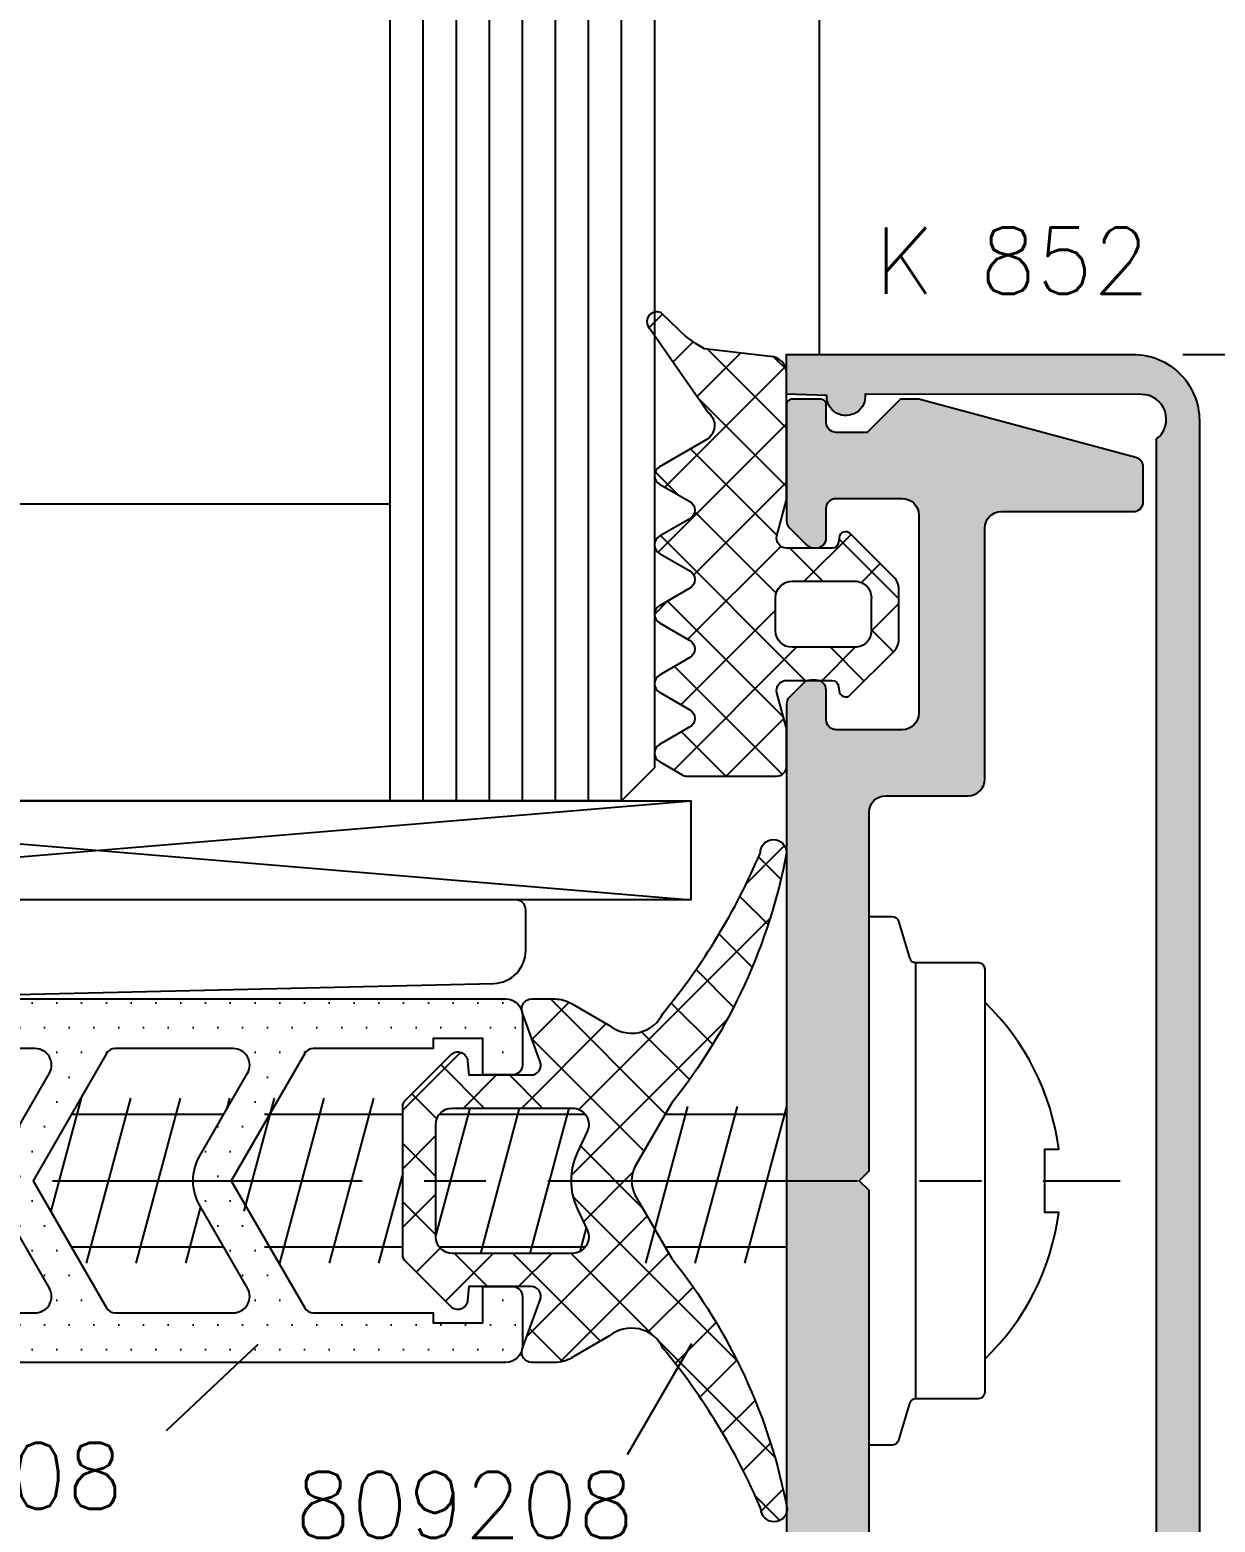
# Model space of a CAD drawing. Extents: x 0 to 4131, y -1600 to 527.
# Drawn here: x 369.47 to 405.36, y 136.53 to 181.7 of the extents above; entities that cross this region are included whole.
import ezdxf

# ---------------------------------------------------------------- set-up
doc = ezdxf.new("R2010")
doc.units = 0
doc.header["$LTSCALE"] = 7.5
doc.header["$MEASUREMENT"] = 0
doc.linetypes.add('CENTER', pattern=[2, 1.25, -0.25, 0.25, -0.25])
doc.layers.get('0').update_dxf_attribs({"linetype": 'CONTINUOUS'})
doc.layers.get('DEFPOINTS').update_dxf_attribs({"linetype": 'CONTINUOUS'})
for name, color, linetype in [('ASSI', 1, 'CENTER'), ('FILL', 8, 'CONTINUOUS'), ('FINE', 7, 'CONTINUOUS'), ('GOMMA', 3, 'CONTINUOUS'), ('GROSSA', 4, 'CONTINUOUS'), ('QUOTE', 254, 'CONTINUOUS'), ('TRATTEGGI', 140, 'CONTINUOUS'), ('VETRO', 6, 'CONTINUOUS'), ('VITERIA', 40, 'CONTINUOUS')]:
    doc.layers.add(name, color=color, linetype=linetype)
doc.styles.get("Standard").update_dxf_attribs({"font": 'romans.shx'})
doc.dimstyles.new('SCALA_1-1$0', dxfattribs={"dimtxt": 2, "dimasz": 1, "dimexe": 1.5, "dimexo": 1.5, "dimgap": 1, "dimtad": 3, "dimdsep": 46, "dimtxsty": 'Standard', "dimblk1": 'PUNTO', "dimblk2": 'PUNTO', "dimsah": 1, "dimcen": 0.09, "dimclrt": 2, "dimadec": 0, "dimazin": 0, "dimtfac": 0.7, "dimtmove": 0, "dimatfit": 3, "dimldrblk": 'PUNTO', "dimfxl": 1, "dimtolj": 2, "dimarcsym": 0})

# ---------------------------------------------------------------- blocks, each defined once
blk = doc.blocks.new('PUNTO')
blk.add_line((-1, 0), (1, 0))
at = {"const_width": 0.35}
blk.add_lwpolyline([(-0.1750000000000114, 0, 1), (0.1750000000000114, 0, 1)], format="xyb", close=True, dxfattribs=at)
blk = doc.blocks.new('*D38')
at = {"layer": 'DEFPOINTS', "color": 0, "transparency": 16777216}
for p in [(402.8771954920604, 171.8709128565852), (415.6155978758355, 171.8709128565852), (402.8786759137892, 121.8542590623085)]:
    blk.add_point(p, dxfattribs=at)
at = {"layer": 'QUOTE', "color": 0, "lineweight": -2, "transparency": 16777216}
for p, q in [((404.3771954920604, 171.8709128565852), (417.1155978758355, 171.8709128565852)), ((415.6155978758356, 122.8542590623085), (415.6155978758355, 170.8709128565852)), ((404.3786759137892, 121.8542590623085), (417.1155978758356, 121.8542590623085))]:
    blk.add_line(p, q, dxfattribs=at)
for p, rotation in [((415.6155978758355, 171.8709128565852), 90), ((415.6155978758356, 121.8542590623085), 270)]:
    blk.add_blockref('PUNTO', p, dxfattribs=dict(at, rotation=rotation))
at = {"layer": 'QUOTE', "color": 2, "transparency": 16777216, "insert": (413.6155978758355, 146.8625859594467), "char_height": 2, "attachment_point": 5, "rotation": 90}
blk.add_mtext('\\A2;50', dxfattribs=at)

msp = doc.modelspace()

# ---------------------------------------------------------------- hatches: boundary and pattern name
at = {"layer": 'FILL'}
h = msp.add_hatch(dxfattribs=at)
h.set_pattern_fill('ANSI37', color=137, scale=10, angle=90, style=0)
h.set_pattern_definition([(135, (227.9116470140562, 0), (-0.8838834764831844, -0.8838834764831843), []), (225, (227.9116470140562, 0), (0.8838834764831843, -0.8838834764831844), [])])
h.paths.add_polyline_path([(392.3703279485005, 160.5854422979872, -0.03997750734531213), (392.3805502006138, 160.4581405661653), (392.3805502006138, 159.40640332528, -0.4142135623731506), (392.0805502006138, 159.1064033252801), (389.3717736721642, 159.1064033252798, -0.1316524980088336), (389.2217736717337, 159.1465957043931), (388.5305501976391, 159.5456737619272, -0.5773502699886991), (388.5305501991229, 160.0652890045573), (389.4496027594969, 160.5959042455525, 0.5773502691896143), (389.4496027594969, 161.1155194878232), (388.5305501976391, 161.646134735555, -0.5773502699886969), (388.530550199123, 162.1657499781853), (389.4496027594969, 162.6963652146353, 0.5773502691896142), (389.4496027594969, 163.2159804569058), (388.5305501976392, 163.7465957046377, -0.5773502699886969), (388.530550199123, 164.2662109472679), (389.449602759497, 164.7968261837179, 0.5773502691896143), (389.449602759497, 165.3164414259886), (388.5305501976393, 165.8470566741719, -0.5773502704903818), (388.5305501995141, 166.3666719170279), (389.4496027585125, 166.8972871503879, 0.5773502700173057), (389.4496027600186, 167.416902393031), (388.5305501965981, 167.9475176361788, -0.5773502698239584), (388.5305501982549, 168.4671328787349), (389.9499360982402, 169.2866157061559, 0.5220051325606436), (390.0195941377081, 170.1041004340784), (388.2600904766086, 172.6301426902071, -0.8769764629927508), (388.5797122380367, 173.1318483592538), (389.1374663963392, 172.5963537354562, 0.07546705698885332), (389.8999536397412, 172.0427051266621), (391.8805502006136, 171.80640332528, -0.4142135623730951), (392.3805502006136, 171.30640332528), (392.3805502006137, 167.4655143168267), (392.090772452727, 166.3840490388108, 0.4931454260312984), (392.3805502006137, 166.0064033252799), (393.1442230573979, 166.0064033252803, 0.05088627350142879), (393.2048142693253, 166.0002207941911), (393.2805502006134, 166.0002207941911, 0.05088627350199604), (393.3411414125416, 166.0064033252804), (393.7581380469077, 166.0064033252806, 0.3888787318528493), (393.9573769865261, 166.1889721767311), (393.9691759086593, 166.3238344738301, -0.637070260807382), (394.309836204515, 166.4478246815179), (395.6341035912069, 165.123557294826, -0.1989123673796531), (395.7805502006136, 164.7700039042327), (395.7805502006137, 163.2428027463272, -0.1989123673796624), (395.634103591207, 162.889249355734), (394.309836204515, 161.564981969042, -0.6370702608073785), (393.9691759086593, 161.6889721767297), (393.9573769865261, 161.8238344738288, 0.3888787318528493), (393.7581380469077, 162.0064033252793), (393.3411414125406, 162.0064033252795, 0.0508862735010898), (393.2805502006136, 162.0125858563685), (393.1048142693256, 162.0125858563685, 0.05088627350053079), (393.0442230573992, 162.0064033252796), (392.3805502006136, 162.0064033252799, 0.4931454260312355), (392.0907724527269, 161.6287576117493)])
h.paths.add_polyline_path([(392.5474698221016, 163.0064033252804), (394.4490735339381, 163.0064033252799, 0.4410091218321642), (394.9470223184338, 163.5516471980083), (394.9470223184336, 164.4611594525515, 0.4410091218320471), (394.4490735339382, 165.0064033252799), (392.5474698221016, 165.0064033252799, 0.4142135623730951), (392.0474698221016, 164.5064033252799), (392.0474698221017, 163.5064033252804, 0.4142135623730284)], flags=16)
h = msp.add_hatch(color=253, dxfattribs=at)
edge = h.paths.add_edge_path()
edge.add_line((394.7589753767376, 123.0509904775938), (403.1276571970586, 123.0626783418301))
edge.add_arc((403.1276571970558, 123.8126783418284), 0.74999999999838, 270.0000000002171, 413.1301023539071)
edge.add_line((403.5776571970574, 124.4126783418252), (403.5776571970626, 169.3126783418309))
edge.add_arc((403.1276571970586, 169.9126783418275), 0.7499999999997272, 306.8698976462439, 450)
edge.add_line((403.1276571970586, 170.6626783418272), (394.758969157627, 170.6677941139856))
edge.add_arc((394.1793763492948, 170.6041684724009), 0.583074648512034, -182.06933845399635, 6.2646429030019135, ccw=False)
edge.add_line((393.5966819468632, 170.6252226670487), (392.3805502006128, 170.6691645247294))
edge.add_line((392.3805502006128, 170.6691645247294), (392.3805502006128, 171.8683719542195))
edge.add_line((392.3805502006128, 171.8683719542195), (402.8771954937457, 171.8709128565855))
edge.add_arc((402.8776571970587, 169.8709129098781), 1.999999999999935, -7.958078640513122e-13, 90.01322682572749, ccw=False)
edge.add_line((404.8776571970586, 169.870912909878), (404.8776571970586, 123.8542588028625))
edge.add_arc((402.8776571970586, 123.8542588028625), 2.000000000000057, -89.9708159141536, 1.1937117960769683e-12, ccw=False)
edge.add_line((402.8786759137889, 121.8542590623084), (392.3805580856958, 121.8486519846807))
edge.add_line((392.3805580856958, 121.8486519846807), (392.3805580856958, 123.0478595377812))
edge.add_line((392.3805580856958, 123.0478595377812), (393.5966569725789, 123.0927015762771))
edge.add_arc((394.1793356308532, 123.1141870813679), 0.583074648512006, -6.222231991426725, 182.1117493655718, ccw=False)
h = msp.add_hatch(color=253, dxfattribs=at)
edge = h.paths.add_edge_path()
edge.add_arc((395.380550200613, 135.7125858563704), 0.5000000000000284, 180.0000000000032, 270, ccw=False)
edge.add_line((394.880550200613, 135.7125858563704), (394.8805502006127, 146.5625858563705))
edge.add_line((394.8805502006127, 146.5625858563705), (394.5805502006126, 146.8625858563703))
edge.add_line((394.5805502006126, 146.8625858563703), (394.8805502006127, 147.1625858563704))
edge.add_line((394.8805502006127, 147.1625858563704), (394.8805502006123, 158.0125858563704))
edge.add_arc((395.3805502006123, 158.0125858563704), 0.5, 90, 180.0000000000032, ccw=False)
edge.add_line((395.3805502006123, 158.5125858563704), (397.8805502006132, 158.5125858563704))
edge.add_arc((397.8805502006132, 159.0125858563704), 0.5, 270, 360)
edge.add_line((398.3805502006132, 159.0125858563704), (398.3805502006131, 166.6125858563703))
edge.add_arc((398.8805502006131, 166.6125858563703), 0.5, 90, 180, ccw=False)
edge.add_line((398.8805502006131, 167.1125858563703), (402.8805502006131, 167.1125858563703))
edge.add_arc((402.880550200613, 167.4125858563704), 0.3000000000000966, 270.0000000000217, 360.0000000000163)
edge.add_line((403.1805502006131, 167.4125858563704), (403.1805502006131, 168.460333251445))
edge.add_arc((402.8805502006131, 168.460333251445), 0.3000000000000114, 359.9999999999946, 434.9999999999959)
edge.add_line((402.9581959141439, 168.7501109993318), (396.3805502006131, 170.5125858563704))
edge.add_line((396.3805502006131, 170.5125858563704), (395.8254229345446, 170.5125858563704))
edge.add_line((395.8254229345446, 170.5125858563704), (394.8254229345446, 169.5125858563704))
edge.add_line((394.8254229345446, 169.5125858563704), (393.880550200613, 169.5125858563704))
edge.add_arc((393.8805502006131, 169.8125858563704), 0.3000000000000398, 179.9999999999729, 269.9999999999783, ccw=False)
edge.add_line((393.5805502006131, 169.8125858563705), (393.5805502006131, 170.3625858563703))
edge.add_arc((393.430550200613, 170.3625858563703), 0.1500000000000341, 359.9999999999783, 449.9999999999783)
edge.add_line((393.4305502006131, 170.5125858563704), (392.5305502006133, 170.5125858563704))
edge.add_arc((392.5305502006134, 170.3625858563703), 0.1500000000000625, 90.0000000000217, 180.0000000000109)
edge.add_line((392.3805502006134, 170.3625858563703), (392.3805502006132, 166.8368499250821))
edge.add_arc((392.6805502006133, 166.836849925082), 0.3000000000000682, 179.9999999999837, 224.9999999999885)
edge.add_line((392.4684181662573, 166.624717890726), (392.9926822349689, 166.1004538220143))
edge.add_arc((393.2048142693247, 166.3125858563703), 0.2999999999999341, 225.0000000000269, 270.0000000000217)
edge.add_line((393.2048142693249, 166.0125858563704), (393.280550200613, 166.0125858563704))
edge.add_arc((393.280550200613, 166.3125858563704), 0.3000000000000966, 270.0000000000054, 360.0000000000163)
edge.add_line((393.5805502006131, 166.3125858563705), (393.5805502006131, 167.2125858563704))
edge.add_arc((393.8805502006131, 167.2125858563703), 0.3000000000000114, 89.99999999998909, 179.9999999999891, ccw=False)
edge.add_line((393.8805502006131, 167.5125858563704), (395.8805502006132, 167.5125858563704))
edge.add_arc((395.8805502006132, 167.0125858563704), 0.5, 0, 90, ccw=False)
edge.add_line((396.3805502006132, 167.0125858563704), (396.3805502006132, 161.0125858563704))
edge.add_arc((395.8805502006132, 161.0125858563704), 0.5, -90, 0, ccw=False)
edge.add_line((395.8805502006132, 160.5125858563704), (393.8805502006131, 160.5125858563704))
edge.add_arc((393.8805502006131, 160.8125858563704), 0.3000000000000114, 180.0000000000109, 270.00000000001086, ccw=False)
edge.add_line((393.5805502006131, 160.8125858563703), (393.5805502006131, 161.7125858563704))
edge.add_arc((393.2805502006131, 161.7125858563704), 0.2999999999999545, 0, 90)
edge.add_line((393.2805502006131, 162.0125858563704), (393.1048142693252, 162.0125858563704))
edge.add_arc((393.1048142693249, 161.7125858563703), 0.3000000000000114, 89.999999999962, 134.9999999999654)
edge.add_line((392.8926822349691, 161.9247178907264), (392.4684181662561, 161.5004538220134))
edge.add_arc((392.6805502006125, 161.2883217876575), 0.300000000000316, 135.0000000000614, 180.0000000000597)
edge.add_line((392.3805502006122, 161.2883217876572), (392.3805502006132, 132.4368499250824))
edge.add_arc((392.6805502006134, 132.4368499250824), 0.3000000000001251, 179.9999999999946, 224.9999999999885)
edge.add_line((392.4684181662573, 132.2247178907264), (392.8926822349691, 131.8004538220145))
edge.add_arc((393.1048142693249, 132.0125858563707), 0.3000000000000346, 225.0000000000384, 270.000000000038)
edge.add_line((393.1048142693252, 131.7125858563706), (393.2805502006131, 131.7125858563706))
edge.add_arc((393.2805502006132, 132.0125858563705), 0.2999999999998408, 269.9999999999783, 359.9999999999783)
edge.add_line((393.5805502006131, 132.0125858563704), (393.5805502006131, 132.9125858563704))
edge.add_arc((393.8805502006131, 132.9125858563704), 0.3000000000000114, 89.99999999998909, 179.9999999999891, ccw=False)
edge.add_line((393.8805502006131, 133.2125858563704), (395.8805502006132, 133.2125858563704))
edge.add_arc((395.8805502006132, 132.7125858563704), 0.5, 0, 90, ccw=False)
edge.add_line((396.3805502006132, 132.7125858563704), (396.3805502006132, 126.724950918548))
edge.add_arc((395.8805502006132, 126.724950918548), 0.5, -90, 0, ccw=False)
edge.add_line((395.8805502006132, 126.224950918548), (393.8805502006131, 126.224950918548))
edge.add_arc((393.8805502006131, 126.5249509185481), 0.3000000000000114, 180.0000000000109, 270.00000000001086, ccw=False)
edge.add_line((393.5805502006131, 126.524950918548), (393.5805502006131, 127.4249509185481))
edge.add_arc((393.2805502006131, 127.424950918548), 0.2999999999999829, 8.142219984547067e-12, 90.00000000001629)
edge.add_line((393.280550200613, 127.724950918548), (393.2048142693249, 127.724950918548))
edge.add_arc((393.204814269325, 127.424950918548), 0.3000000000000682, 90.00000000003257, 135.000000000023)
edge.add_line((392.9926822349689, 127.6370829529039), (392.4684181662573, 127.1128188841924))
edge.add_arc((392.6805502006133, 126.9006868498364), 0.3000000000000647, 135.0000000000096, 180.0000000000136)
edge.add_line((392.3805502006132, 126.9006868498363), (392.3805502006134, 123.3749509185481))
edge.add_arc((392.5305502006134, 123.3749509185481), 0.1500000000000341, 179.9999999999783, 269.9999999999783)
edge.add_line((392.5305502006133, 123.224950918548), (393.4305502006131, 123.224950918548))
edge.add_arc((393.4305502006132, 123.374950918548), 0.1499999999999062, 269.9999999999674, 359.9999999999837)
edge.add_line((393.5805502006131, 123.3749509185479), (393.5805502006131, 123.9249509185481))
edge.add_arc((393.880550200613, 123.9249509185481), 0.2999999999999545, 90, 180, ccw=False)
edge.add_line((393.880550200613, 124.224950918548), (394.8254229345446, 124.224950918548))
edge.add_line((394.8254229345446, 124.224950918548), (395.8254229345446, 123.224950918548))
edge.add_line((395.8254229345446, 123.224950918548), (396.3805502006131, 123.224950918548))
edge.add_line((396.3805502006131, 123.224950918548), (402.8099597231644, 124.9477060079246))
edge.add_arc((402.6805502006131, 125.430668921069), 0.4999999999999677, 285.0000000000056, 360.0000000000065)
edge.add_line((403.1805502006131, 125.4306689210691), (403.1805502006131, 126.3249509185482))
edge.add_arc((402.8805502006132, 126.3249509185481), 0.2999999999998408, 2.171258662546913e-11, 90.0000000000217)
edge.add_line((402.8805502006131, 126.6249509185479), (398.8805502006131, 126.6249509185481))
edge.add_arc((398.8805502006131, 127.1249509185481), 0.5, 180, 270, ccw=False)
edge.add_line((398.3805502006131, 127.1249509185481), (398.3805502006132, 134.7125858563704))
edge.add_arc((397.8805502006132, 134.7125858563704), 0.5, 0, 90)
edge.add_line((397.8805502006132, 135.2125858563704), (395.380550200613, 135.2125858563704))
h = msp.add_hatch(dxfattribs=at)
h.set_pattern_fill('ANSI37', color=137, scale=10, angle=90, style=0)
h.set_pattern_definition([(135, (230, 0), (-0.8838834764831844, -0.8838834764831843), []), (225, (230, 0), (0.8838834764831843, -0.8838834764831844), [])])
edge = h.paths.add_edge_path(flags=16)
edge.add_arc((382.2618890697291, 148.5625858563699), 0.5, 90, 180, ccw=False)
edge.add_line((382.2618890697291, 149.0625858563699), (385.891933933102, 149.06258585637))
edge.add_arc((385.8919339331021, 148.56258585637), 0.4999999999999716, -25.000000006953826, 90.00000000000978, ccw=False)
edge.add_line((386.3450878265947, 148.3512767254446), (386.0450401388882, 147.7078223832058))
edge.add_arc((387.857655712842, 146.862585859468), 1.99999999999999, 154.9999999918957, 204.999999992891)
edge.add_line((386.0450401386638, 146.0173493362115), (386.3450878290547, 145.373894987184))
edge.add_arc((385.8919339355101, 145.1625858563699), 0.500000000000037, -90, 24.99999999288599, ccw=False)
edge.add_line((385.8919339355101, 144.6625858563699), (382.2618890697291, 144.6625858563699))
edge.add_arc((382.2618890697291, 145.1625858563699), 0.5, 180, 270, ccw=False)
edge.add_line((381.7618890697291, 145.1625858563699), (381.7618890697291, 148.5625858563699))
edge = h.paths.add_edge_path()
edge.add_line((387.7823613015387, 146.4399675916685), (388.9088651535238, 144.5074343902675))
edge.add_arc((375.3196302469707, 133.652783376774), 17.39226132422739, 10.8775482853124, 38.61675360804452, ccw=False)
edge.add_arc((392.0026605669366, 136.9348881724165), 0.3967396457168206, -180, 0, ccw=False)
edge.add_arc((373.3319453442169, 129.1190068530069), 19.87526563817426, 23.15666592039185, 39.59886737062622)
edge.add_arc((387.6838813271296, 141.3371800507468), 1.062682499756135, 25.08249011397903, 129.7977261972056)
edge.add_line((387.0036803528595, 142.1536485007741), (385.8655704683508, 141.4965604525855))
edge.add_arc((385.3655704683508, 142.3625858563698), 0.9999999999998851, 270.0000000000065, 300.0000000000038, ccw=False)
edge.add_line((385.3655704683509, 141.3625858563699), (384.6618890697295, 141.3625858563699))
edge.add_arc((384.6618890697296, 141.6625858563704), 0.300000000000523, 159.999999999977, 269.9999999999783, ccw=False)
edge.add_line((384.3799812834933, 141.7651918993684), (384.9240395907319, 143.2599798133728))
edge.add_arc((384.6421318044963, 143.3625858563701), 0.2999999999996434, 340.0000000000549, 450.0000000000543)
edge.add_line((384.6421318044961, 143.6625858563698), (382.7618890697289, 143.6625858563698))
edge.add_line((382.7618890697289, 143.6625858563698), (382.7246060624833, 143.2364391335473))
edge.add_arc((382.4257476530557, 143.2625858563716), 0.2999999999999821, 224.9999999999923, 355.0000000000086, ccw=False)
edge.add_line((382.2136156186998, 143.0504538220157), (380.8497570353732, 144.4143124053424))
edge.add_arc((381.0618890697291, 144.6264444396983), 0.3000000000000145, 179.9999999999946, 224.9999999999962, ccw=False)
edge.add_line((380.7618890697291, 144.6264444396984), (380.7618890697291, 149.0987272730433))
edge.add_arc((381.0618890697292, 149.0987272730432), 0.3000000000000682, 134.999999999977, 179.9999999999783, ccw=False)
edge.add_line((380.8497570353733, 149.3108593073993), (382.2136156186998, 150.6747178907259))
edge.add_arc((382.4257476530557, 150.4625858563699), 0.2999999999999944, 4.999999999991417, 135.0000000000077, ccw=False)
edge.add_line((382.7246060624833, 150.4887325791942), (382.7618890697291, 150.0625858563699))
edge.add_line((382.7618890697291, 150.0625858563699), (384.6421318044961, 150.06258585637))
edge.add_arc((384.642131804496, 150.36258585637), 0.3000000000000682, 270.0000000000109, 379.999999999984)
edge.add_line((384.9240395907319, 150.4651918993677), (384.3799812834934, 151.959979813372))
edge.add_arc((384.6618890697292, 152.0625858563697), 0.3000000000000465, 90, 199.999999999998, ccw=False)
edge.add_line((384.6618890697292, 152.3625858563698), (385.3655704683509, 152.3625858563698))
edge.add_arc((385.3655704683508, 151.3625858563699), 0.9999999999998863, 59.99999999999619, 89.99999999999352, ccw=False)
edge.add_line((385.8655704683508, 152.2286112601542), (387.0036803528595, 151.5715232119657))
edge.add_arc((387.6838813271296, 152.3879916619931), 1.062682499756173, 230.2022738027942, 334.9175098860202)
edge.add_arc((373.3517524445401, 164.5232157989678), 19.80719770244076, 320.5494956959222, 337.0199735909743)
edge.add_arc((391.9838105548956, 156.7902835403234), 0.3967396457168206, 0, 180, ccw=False)
edge.add_arc((375.3251196302697, 160.0273792190658), 17.3599107248025, 321.4880077192339, 349.2531744163507, ccw=False)
edge.add_line((388.9088651535237, 149.2177373224723), (387.7823613015386, 147.2852041210714))
edge.add_arc((388.6886690885241, 146.8625858592207), 1.000000000000017, 154.999999993049, 204.9999999930477)
h = msp.add_hatch(dxfattribs=at)
h.set_pattern_fill('DOTS', color=2, scale=12, style=0)
h.set_pattern_definition([(0, (219.9116470140562, 0), (0.375, 0.75), [0, -0.75])])
edge = h.paths.add_edge_path(flags=16)
edge.add_arc((375.627515269638, 143.3625858563662), 0.4999999999999716, 270.0000000000032, 390.0000000000049)
edge.add_line((376.0605279715302, 143.6125858563663), (374.6171522985561, 146.1125858563663))
edge.add_arc((375.9161904042327, 146.8625858563662), 1.499999999999923, 150.0000000000008, 209.9999999999992, ccw=False)
edge.add_line((374.6171522985561, 147.6125858563661), (376.0605279715302, 150.1125858563661))
edge.add_arc((375.627515269638, 150.3625858563661), 0.5000000000000022, 330.0000000000039, 450.0000000000032)
edge.add_line((375.6275152696379, 150.8625858563661), (372.0523864002345, 150.8625858563661))
edge.add_arc((372.0523864002344, 150.5625858563661), 0.3000000000000398, 89.99999999996743, 149.999999999966)
edge.add_line((371.792578779099, 150.7125858563663), (369.569780242719, 146.8625858563664))
edge.add_line((369.569780242719, 146.8625858563664), (371.7925787790991, 143.0125858563663))
edge.add_arc((372.0523864002345, 143.1625858563663), 0.2999999999999832, 210.0000000000031, 270.0000000000054)
edge.add_line((372.0523864002345, 142.8625858563664), (375.627515269638, 142.8625858563663))
edge = h.paths.add_edge_path()
edge.add_arc((378.0523864002342, 150.5625858563662), 0.2999999999999261, 89.99999999997829, 149.9999999999794)
edge.add_line((377.792578779099, 150.7125858563663), (375.569780242719, 146.8625858563661))
edge.add_line((375.569780242719, 146.8625858563661), (377.7925787790991, 143.0125858563662))
edge.add_arc((378.0523864002345, 143.1625858563662), 0.2999999999999832, 210.0000000000031, 270.0000000000054)
edge.add_line((378.0523864002345, 142.8625858563663), (381.6827711579638, 142.8625858563664))
edge.add_line((381.6827711579638, 142.8625858563664), (381.6827711579638, 142.5625858563662))
edge.add_line((381.6827711579638, 142.5625858563662), (383.1827711579638, 142.5625858563662))
edge.add_line((383.1827711579638, 142.5625858563662), (383.1827711579638, 143.6625858563662))
edge.add_line((383.1827711579638, 143.6625858563662), (384.0827711579637, 143.6625858563662))
edge.add_arc((384.0827711579638, 143.3625858563663), 0.2999999999999261, -5.5138116294983774e-12, 90.0000000000054, ccw=False)
edge.add_line((384.3827711579637, 143.3625858563663), (384.3827711579637, 141.8625858563663))
edge.add_arc((383.8827711579638, 141.8625858563662), 0.4999999999999432, -89.99999999999352, 6.480149750132114e-12, ccw=False)
edge.add_line((383.8827711579638, 141.3625858563663), (363.6827711579639, 141.3625858563664))
edge.add_arc((363.6827711579639, 141.6625858563663), 0.2999999999999545, 180, 270, ccw=False)
edge.add_line((363.3827711579639, 141.6625858563663), (363.3827711579638, 143.3625858563664))
edge.add_arc((363.082771157964, 143.3625858563663), 0.2999999999998977, 1.085629331273251e-11, 90.00000000001086)
edge.add_line((363.0827711579639, 143.6625858563662), (362.1827711579639, 143.6625858563662))
edge.add_line((362.1827711579639, 143.6625858563662), (362.0279914555121, 143.0849401428354))
edge.add_arc((361.7382137076254, 143.1625858563661), 0.2999999999999692, 219.9999999999969, 344.99999999999835, ccw=False)
edge.add_line((361.5084003746897, 142.9697495734602), (359.9201221478243, 144.8625858563661))
edge.add_line((359.9201221478243, 144.8625858563661), (355.9526896817964, 144.8625858563663))
edge.add_line((355.9526896817964, 144.8625858563663), (354.5956388742275, 145.6460795054202))
edge.add_arc((354.7206388742275, 145.8625858563663), 0.2499999999999713, 59.99999999999619, 239.9999999999962, ccw=False)
edge.add_line((354.8456388742275, 146.0790922073124), (356.0866642780121, 145.3625858563663))
edge.add_line((356.0866642780121, 145.3625858563663), (360.9201221478243, 145.3625858563663))
edge.add_line((360.9201221478243, 145.3625858563663), (361.4201221478243, 144.8625858563661))
edge.add_line((361.4201221478243, 144.8625858563661), (363.8827711579639, 144.8625858563664))
edge.add_arc((363.8827711579639, 143.8625858563664), 1, 0, 90, ccw=False)
edge.add_line((364.8827711579639, 143.8625858563664), (364.8827711579639, 143.1625858563663))
edge.add_arc((365.182771157964, 143.1625858563664), 0.3000000000000114, 180.0000000000109, 270.0000000000109)
edge.add_line((365.182771157964, 142.8625858563664), (369.627515269638, 142.8625858563664))
edge.add_arc((369.627515269638, 143.3625858563663), 0.4999999999999716, 270.0000000000032, 390.0000000000049)
edge.add_line((370.0605279715302, 143.6125858563664), (368.6171522985562, 146.1125858563664))
edge.add_arc((369.916190404233, 146.8625858563664), 1.500000000000049, 150.0000000000011, 209.9999999999989, ccw=False)
edge.add_line((368.6171522985562, 147.6125858563664), (370.0605279715302, 150.1125858563664))
edge.add_arc((369.627515269638, 150.3625858563664), 0.4999999999999814, 329.999999999995, 449.9999999999968)
edge.add_line((369.627515269638, 150.8625858563664), (365.182771157964, 150.8625858563664))
edge.add_arc((365.182771157964, 150.5625858563664), 0.3000000000000114, 89.99999999998914, 179.9999999999891)
edge.add_line((364.8827711579639, 150.5625858563664), (364.8827711579639, 149.8625858563664))
edge.add_arc((363.8827711579639, 149.8625858563664), 1.000000000000028, 270.0000000000016, 359.99999999999835, ccw=False)
edge.add_line((363.8827711579639, 148.8625858563664), (361.4201221478243, 148.8625858563664))
edge.add_line((361.4201221478243, 148.8625858563664), (360.9201221478243, 148.3625858563664))
edge.add_line((360.9201221478243, 148.3625858563664), (356.0866642780121, 148.3625858563664))
edge.add_line((356.0866642780121, 148.3625858563664), (354.8456388742275, 147.6460795054201))
edge.add_arc((354.7206388742275, 147.8625858563663), 0.2500000000000205, 119.9999999999973, 299.99999999999727, ccw=False)
edge.add_line((354.5956388742275, 148.0790922073124), (355.9526896817964, 148.8625858563664))
edge.add_line((355.9526896817964, 148.8625858563664), (359.9201221478243, 148.8625858563664))
edge.add_line((359.9201221478243, 148.8625858563664), (361.5084003746897, 150.7554221392722))
edge.add_arc((361.7382137076254, 150.5625858563663), 0.2999999999999322, 15.000000000013586, 140.0000000000149, ccw=False)
edge.add_line((362.0279914555121, 150.6402315698971), (362.1827711579639, 150.0625858563664))
edge.add_line((362.1827711579639, 150.0625858563664), (363.0827711579639, 150.0625858563664))
edge.add_arc((363.0827711579639, 150.3625858563664), 0.2999999999999545, 270, 360)
edge.add_line((363.3827711579638, 150.3625858563664), (363.3827711579639, 152.0625858563664))
edge.add_arc((363.6827711579639, 152.0625858563664), 0.2999999999999545, 90, 180, ccw=False)
edge.add_line((363.6827711579639, 152.3625858563664), (383.8827711579638, 152.3625858563661))
edge.add_arc((383.8827711579638, 151.8625858563662), 0.4999999999999432, -6.480149750132114e-12, 89.99999999999352, ccw=False)
edge.add_line((384.3827711579637, 151.8625858563661), (384.3827711579637, 150.3625858563664))
edge.add_arc((384.0827711579638, 150.3625858563663), 0.2999999999999261, -90.0000000000054, 5.4001247917767614e-12, ccw=False)
edge.add_line((384.0827711579637, 150.0625858563664), (383.1827711579638, 150.0625858563664))
edge.add_line((383.1827711579638, 150.0625858563664), (383.1827711579638, 151.1625858563663))
edge.add_line((383.1827711579638, 151.1625858563663), (381.6827711579638, 151.1625858563663))
edge.add_line((381.6827711579638, 151.1625858563663), (381.6827711579638, 150.8625858563661))
edge.add_line((381.6827711579638, 150.8625858563661), (378.0523864002344, 150.8625858563661))

# ---------------------------------------------------------------- linework, layer by layer
at = {"layer": 'ASSI'}
msp.add_line((235.1541341295788, 146.8625858563698), (402.4758087198757, 146.8625858563698), dxfattribs=at)
at = {"layer": 'FINE'}
for p, q in [((393.3805502006128, 171.8683719542195), (393.3805502006128, 226.8620613006726)), ((353.4832526970076, 155.3597506993854), (389.4832526970076, 158.3625858563695)), ((353.4832526970076, 158.3625858563693), (389.4832526970076, 155.3597506993854))]:
    msp.add_line(p, q, dxfattribs=at)
msp.add_lwpolyline([(351.536464185578, 155.3616595595614), (349.7231134367036, 155.3616595595614, -0.3394542588633759), (349.4333356888168, 155.5840138460306), (348.8424501171696, 157.7892288208773, 0.3394676889014783), (348.5526579184598, 158.0115831069987), (347.8828674955092, 158.0115508435889, -0.414213562373109), (347.5828530450341, 158.3115363924174), (347.582785607859, 159.7115363907934, 0.4142135623731228), (347.2827711573839, 160.0115219396217), (346.2827711585441, 160.0114737702111, 0.4142135623730951), (345.7827952438296, 159.5114496860859), (345.7829534576034, 156.0797736342359, 0.1095183342453251), (345.8110672286708, 155.952988890148), (346.9474711551032, 153.5162692575755, 0.2914734195860883), (348.7601423513499, 152.3615930950205), (363.7829534576034, 152.3723107859983), (383.5166749881524, 152.8307554297485, 0.4044874037899032), (384.483312014126, 153.8302469002234), (384.4832526970076, 155.0616740103847, 0.4141994539497039), (384.1832526973557, 155.3616595595614), (352.6290781303496, 155.3616595595614)], format="xyb", dxfattribs=at)
msp.add_lwpolyline([(353.4832526970076, 158.3625858563693), (389.4832526970076, 158.3625858563695), (389.4832526970076, 155.3597506993854), (353.4832526970076, 155.3597506993854)], close=True, dxfattribs=at)
at = {"layer": 'GOMMA'}
for points in [[(392.3805502006138, 159.40640332528), (392.3805502006138, 160.4577965844566, 0.04008518434644911), (392.3703279485005, 160.5854422979872), (392.0907724527269, 161.6287576117493, -0.4931454260312356), (392.3805502006136, 162.0064033252799), (393.7581380469077, 162.0064033252793, -0.3888787318528493), (393.9573769865261, 161.8238344738288), (393.9691759086593, 161.6889721767297, 0.6370702608073786), (394.309836204515, 161.564981969042), (395.634103591207, 162.889249355734, 0.1989123673796624), (395.7805502006137, 163.2428027463272), (395.7805502006136, 164.7700039042327, 0.1989123673796531), (395.6341035912069, 165.123557294826), (394.309836204515, 166.4478246815179, 0.637070260807382), (393.9691759086593, 166.3238344738301), (393.9573769865261, 166.1889721767311, -0.3888787318528493), (393.7581380469077, 166.0064033252806), (392.3805502006137, 166.0064033252799, -0.4931454260312984), (392.090772452727, 166.3840490388108), (392.3805502006137, 167.4655143168268), (392.3805502006136, 171.30640332528, 0.414213562373095), (391.8805502006136, 171.80640332528), (389.8999536397412, 172.0427051266621, -0.07546705698885331), (389.1374663963392, 172.5963537354562), (388.5797122380367, 173.1318483592538, 0.8769764629927514), (388.2600904766086, 172.6301426902071), (390.0195941377081, 170.1041004340784, -0.5220051325606435), (389.9499360982402, 169.2866157061559), (388.5305501982549, 168.4671328787349, 0.5773502698239583), (388.5305501965981, 167.9475176361788), (389.4496027600186, 167.416902393031, -0.5773502700173055), (389.4496027585125, 166.8972871503879), (388.5305501995141, 166.3666719170279, 0.5773502704903818), (388.5305501976393, 165.8470566741719), (389.449602759497, 165.3164414259886, -0.5773502691896144), (389.449602759497, 164.7968261837179), (388.530550199123, 164.2662109472679, 0.5773502699886969), (388.5305501976392, 163.7465957046377), (389.4496027594969, 163.2159804569058, -0.5773502691896144), (389.4496027594969, 162.6963652146353), (388.530550199123, 162.1657499781853, 0.5773502699886969), (388.5305501976391, 161.646134735555), (389.4496027594969, 161.1155194878232, -0.5773502691896142), (389.4496027594969, 160.5959042455525), (388.5305501991229, 160.0652890045573, 0.5773502699886992), (388.5305501976391, 159.5456737619272), (389.2217736717337, 159.1465957043931, 0.1316524980088336), (389.3717736721642, 159.1064033252798), (392.0805502006138, 159.1064033252801, 0.4142135623731505)], [(394.4490735339381, 163.0064033252799), (392.5474698221016, 163.0064033252804, -0.4142135623730284), (392.0474698221017, 163.5064033252804), (392.0474698221016, 164.5064033252799, -0.414213562373095), (392.5474698221016, 165.0064033252799), (394.4490735339382, 165.0064033252799, -0.4410091218320472), (394.9470223184336, 164.4611594525515), (394.9470223184338, 163.5516471980083, -0.4410091218321642)], [(375.627515269638, 142.8625858563663, 0.5773502691896318), (376.0605279715302, 143.6125858563663), (374.6171522985561, 146.1125858563663, -0.2679491924311176), (374.6171522985561, 147.6125858563661), (376.0605279715302, 150.1125858563661, 0.5773502691896212), (375.6275152696379, 150.8625858563661), (372.0523864002345, 150.8625858563661, 0.2679491924311301), (371.792578779099, 150.7125858563663), (369.569780242719, 146.8625858563664), (371.7925787790991, 143.0125858563663, 0.2679491924311301), (372.0523864002345, 142.8625858563664)], [(381.7618890697291, 148.5625858563699, -0.414213562373095), (382.2618890697291, 149.0625858563699), (385.891933933102, 149.06258585637, -0.5486187866661868), (386.3450878265947, 148.3512767254446), (386.0450401388882, 147.7078223832058, 0.2216946626474959), (386.0450401386638, 146.0173493362115), (386.3450878290547, 145.373894987184, -0.5486187865862643), (385.8919339355101, 144.6625858563699), (382.2618890697291, 144.6625858563699, -0.414213562373095), (381.7618890697291, 145.1625858563699)]]:
    msp.add_lwpolyline(points, format="xyb", close=True, dxfattribs=at)
for points in [[(387.7823613015387, 146.4399675916685), (388.9088651535237, 144.5074343902675, -0.1216296348140804), (392.3994002126534, 136.9348881724165, -0.9999999999999999), (391.6059209212198, 136.9348881724165, 0.07186597843382712), (388.6463511607618, 141.7876752389963, 0.4916016834659971), (387.0036803528595, 142.1536485007741), (385.8655704683508, 141.4965604525855, -0.1316524975873837), (385.3655704683509, 141.3625858563699), (384.6618890697295, 141.3625858563699, -0.5205670505517329), (384.3799812834933, 141.7651918993684), (384.9240395907319, 143.2599798133728, 0.5205670505517428), (384.6421318044961, 143.6625858563698), (382.7618890697289, 143.6625858563698), (382.7246060624833, 143.2364391335473, -0.6370702608075931), (382.2136156186998, 143.0504538220157), (380.8497570353732, 144.4143124053424, -0.198912367379658), (380.7618890697291, 144.6264444396984), (380.7618890697291, 149.0987272730433, -0.198912367379664), (380.8497570353733, 149.3108593073993), (382.2136156186998, 150.6747178907259, -0.6370702608075932), (382.7246060624833, 150.4887325791942), (382.7618890697291, 150.0625858563699), (384.6421318044961, 150.06258585637, 0.5205670505515977), (384.9240395907319, 150.4651918993677), (384.3799812834934, 151.959979813372, -0.520567050551735), (384.6618890697292, 152.3625858563698), (385.3655704683509, 152.3625858563698, -0.1316524975873838), (385.8655704683508, 152.2286112601542), (387.0036803528595, 151.5715232119657, 0.4916016834659973), (388.6463511607618, 151.9374964737435, 0.07198999601901906), (391.5870709091788, 156.7902835403234, -0.9999999999999999), (392.3805502006124, 156.7902835403234, -0.121744590070225), (388.9088651535237, 149.2177373224723), (387.7823613015387, 147.2852041210714, 0.2216946626429341), (387.7823613014361, 146.43996759759)], [(363.6827711579639, 152.3625858563664), (383.8827711579638, 152.3625858563661, -0.4142135623731101), (384.3827711579637, 151.8625858563661), (384.3827711579637, 150.3625858563664, -0.4142135623731257), (384.0827711579637, 150.0625858563664), (383.1827711579638, 150.0625858563664), (383.1827711579638, 151.1625858563663), (381.6827711579638, 151.1625858563663), (381.6827711579638, 150.8625858563661), (378.0523864002344, 150.8625858563661, 0.2679491924311304), (377.792578779099, 150.7125858563663), (375.569780242719, 146.8625858563661), (377.7925787790991, 143.0125858563662, 0.2679491924311305), (378.0523864002345, 142.8625858563663), (381.6827711579638, 142.8625858563664), (381.6827711579638, 142.5625858563662), (383.1827711579638, 142.5625858563662), (383.1827711579638, 143.6625858563662), (384.0827711579637, 143.6625858563662, -0.4142135623731257), (384.3827711579637, 143.3625858563663), (384.3827711579637, 141.8625858563663, -0.4142135623731101), (383.8827711579638, 141.3625858563663), (363.6827711579639, 141.3625858563664, -0.4142135623730951)], [(368.6171522985562, 147.6125858563664), (370.0605279715302, 150.1125858563664, 0.5773502691896208), (369.627515269638, 150.8625858563664), (365.182771157964, 150.8625858563664, 0.414213562373095)], [(365.182771157964, 142.8625858563664), (369.627515269638, 142.8625858563664, 0.5773502691896253), (370.0605279715302, 143.6125858563664), (368.6171522985562, 146.1125858563664, -0.2679491924311143)]]:
    msp.add_lwpolyline(points, format="xyb", dxfattribs=at)
at = {"layer": 'GROSSA'}
msp.add_lwpolyline([(394.7589753767376, 123.0509904775938), (403.1276571970586, 123.0626783418301, 0.7207592200530415), (403.5776571970574, 124.4126783418252), (403.5776571970626, 169.3126783418309, 0.7207592200534798), (403.1276571970586, 170.6626783418272), (394.758969157627, 170.6677941139856, -1.075506706590505), (393.5966819468632, 170.6252226670487), (392.3805502006128, 170.6691645247294), (392.3805502006128, 171.8683719542195), (402.8771954937457, 171.8709128565855, -0.4142811788749139), (404.8776571970586, 169.870912909878), (404.8776571970586, 123.8542588028625, -0.4140643826233402), (402.8786759137889, 121.8542590623084), (392.3805580856958, 121.8486519846807), (392.3805580856958, 123.0478595377812), (393.5966569725789, 123.0927015762771, -1.07550670659048)], format="xyb", close=True, dxfattribs=at)
msp.add_lwpolyline([(394.880550200613, 135.7125858563704), (394.8805502006127, 146.5625858563705), (394.5805502006126, 146.8625858563703), (394.8805502006127, 147.1625858563704), (394.8805502006123, 158.0125858563704, -0.4142135623731075), (395.3805502006123, 158.5125858563704), (397.8805502006132, 158.5125858563704, 0.414213562373095), (398.3805502006132, 159.0125858563704), (398.3805502006131, 166.6125858563703, -0.414213562373095), (398.8805502006131, 167.1125858563703), (402.8805502006131, 167.1125858563703, 0.4142135623730795), (403.1805502006131, 167.4125858563704), (403.1805502006131, 168.460333251445, 0.3394542588633896), (402.9581959141439, 168.7501109993318), (396.3805502006131, 170.5125858563704), (395.8254229345446, 170.5125858563704), (394.8254229345446, 169.5125858563704), (393.880550200613, 169.5125858563704, -0.4142135623731159), (393.5805502006131, 169.8125858563705), (393.5805502006131, 170.3625858563703, 0.414213562373109), (393.4305502006131, 170.5125858563704), (392.5305502006133, 170.5125858563704, 0.4142135623730534), (392.3805502006134, 170.3625858563703), (392.3805502006132, 166.8368499250821, 0.1989123673796788), (392.4684181662573, 166.624717890726), (392.9926822349689, 166.1004538220143, 0.1989123673796275), (393.2048142693249, 166.0125858563704), (393.280550200613, 166.0125858563704, 0.4142135623731283), (393.5805502006131, 166.3125858563705), (393.5805502006131, 167.2125858563704, -0.414213562373095), (393.8805502006131, 167.5125858563704), (395.8805502006132, 167.5125858563704, -0.414213562373095), (396.3805502006132, 167.0125858563704), (396.3805502006132, 161.0125858563704, -0.414213562373095), (395.8805502006132, 160.5125858563704), (393.8805502006131, 160.5125858563704, -0.414213562373095), (393.5805502006131, 160.8125858563703), (393.5805502006131, 161.7125858563704, 0.414213562373095), (393.2805502006131, 162.0125858563704), (393.1048142693252, 162.0125858563704, 0.1989123673796724), (392.8926822349691, 161.9247178907264), (392.4684181662561, 161.5004538220134, 0.1989123673796574), (392.3805502006122, 161.2883217876572), (392.3805502006132, 132.4368499250824, 0.1989123673796421)], format="xyb", dxfattribs=at)
at = {"layer": 'QUOTE'}
for p, q in [((373.6043036168238, 139.2993432745145), (376.3810773167776, 141.9107367577205)), ((387.5599256901695, 138.5793646216551), (389.5153280644081, 141.9348135621137))]:
    msp.add_line(p, q, dxfattribs=at)
at = {"layer": 'TRATTEGGI'}
for p, q in [((381.3827711579639, 158.3625858563696), (381.3827711579639, 226.8625858563699)), ((382.3827711579639, 158.3625858563696), (382.3827711579639, 226.8625858563699)), ((383.3827711579639, 158.3625858563696), (383.3827711579639, 226.8625858563699)), ((383.3827711579639, 158.3625858563696), (383.3827711579639, 226.8625858563699)), ((384.3827711579639, 158.3625858563696), (384.3827711579639, 226.8625858563699)), ((385.3827711579639, 158.3625858563696), (385.3827711579639, 226.8625858563699)), ((386.3827711579639, 158.3625858563696), (386.3827711579639, 226.8625858563699)), ((387.3827711579639, 158.3625858563696), (387.3827711579639, 226.8625858563699))]:
    msp.add_line(p, q, dxfattribs=at)
at = {"layer": 'VETRO'}
for p, q in [((380.3827711579639, 158.3625858563696), (380.3827711579639, 226.8625858563699)), ((388.3827711579639, 226.8625858563699), (388.3827711579638, 159.3625858563696)), ((360.3827711579639, 167.3505887380431), (380.3827711579639, 167.3505887380432)), ((388.3827711579638, 159.3625858563696), (387.3827711579638, 158.3625858563696)), ((387.3827711579638, 158.3625858563696), (355.3827711579639, 158.3625858563695))]:
    msp.add_line(p, q, dxfattribs=at)
at = {"layer": 'VITERIA'}
for p, q in [((396.2948702444269, 140.2625858563703), (396.2948702444269, 153.4625858563702)), ((371.0197589905287, 149.3625858563699), (370.1026023902156, 145.9397108255044)), ((372.5197589905289, 149.3625858563703), (371.1800130283733, 144.3625858563702)), ((374.0197589905292, 149.3625858563707), (372.6800130283737, 144.3625858563706)), ((375.5197589905295, 149.3625858563711), (375.4264393154018, 149.0143120874486)), ((376.8697589905307, 149.3625858563703), (375.9526023902174, 145.9397108255043)), ((378.3697589905307, 149.3625858563703), (377.0300130283752, 144.3625858563702)), ((379.869758990531, 149.3625858563707), (378.5300130283754, 144.3625858563706)), ((382.7893742328018, 149.0625858563698), (381.7618890697291, 145.2279590237591)), ((384.2893742328019, 149.0625858563699), (383.1103977861051, 144.6625858563697)), ((385.7893742328022, 149.0625858563699), (384.6103977861052, 144.6625858563697)), ((389.3805502006126, 149.112064479593), (388.1079312390502, 144.3625858563667)), ((390.8805502006126, 149.1120644795931), (389.6079312390502, 144.3625858563668)), ((392.3805502006127, 149.1120644795935), (391.1079312390503, 144.3625858563672)), ((380.7618890697291, 147.0939844275443), (380.0300130283757, 144.362585856371)), ((374.6388528528363, 146.0749993938007), (374.1800130283739, 144.362585856371)), ((386.3170840143946, 145.43394936157), (386.1259820457415, 144.7207471051301))]:
    msp.add_line(p, q, dxfattribs=at)
for points in [[(394.8805502006129, 154.8625858563703), (395.5761876593364, 154.8625858563702, -0.3309619514747992), (395.7677022485765, 154.7202240564479), (396.1033556551868, 153.6049476562926, 0.3309619514747942), (396.2948702444269, 153.4625858563702), (398.1805502006127, 153.4625858563703, -0.414213562373095), (398.3805502006128, 153.2625858563703), (398.3805502006128, 146.8625858563703), (398.3805502006128, 140.4625858563702, -0.414213562373095), (398.1805502006127, 140.2625858563702), (396.2948702444269, 140.2625858563703, 0.3309619514747943), (396.1033556551868, 140.1202240564479), (395.7677022485765, 139.0049476562926, -0.3309619514747993), (395.5761876593364, 138.8625858563702), (394.8805502006129, 138.8625858563702)], [(398.3805502006127, 141.4625858563702, 0.1708492709052984), (400.6188544342463, 145.903268955864), (400.2016044126026, 145.903268955864), (400.2016044126026, 147.8219027568765), (400.6188544342462, 147.8219027568764, 0.170849270905298), (398.3805502006127, 152.2625858563702, 0.170849270905298)]]:
    msp.add_lwpolyline(points, format="xyb", dxfattribs=at)
for points in [[(375.3388401350455, 148.8625858563702), (370.7244807810968, 148.8625858563702)], [(380.7618890697291, 148.8625858563702), (376.5744807810986, 148.8625858563702)], [(386.2919339331019, 148.8625858563702), (381.8618890697293, 148.8625858563702)], [(392.3805502006127, 148.8625858563702), (388.7018418049406, 148.8625858563702)], [(370.7244807810961, 144.8625858563702), (375.3388401350409, 144.8625858563702)], [(376.5744807810979, 144.8625858563702), (380.7618890697291, 144.8625858563702)], [(381.8618890697288, 144.8625858563702), (386.2919339355103, 144.8625858563702)], [(388.7018418049403, 144.8625858563702), (392.3805502006128, 144.8625858563702)]]:
    msp.add_lwpolyline(points, dxfattribs=at)

# ---------------------------------------------------------------- texts
at = {"layer": 'QUOTE', "color": 2}
for s, p in [('K 852', (395.0579968369682, 173.7083645973994)), ('809508', (362.0162322616547, 136.9276993264702)), ('809208', (377.4892482289123, 136.0496027800995))]:
    msp.add_text(s, height=2, dxfattribs=at).set_placement(p)

# ---------------------------------------------------------------- dimensions: what is measured, and where the dimension line sits
at = {"layer": 'QUOTE'}
dim = msp.add_linear_dim(base=(415.6155978758355, 171.8709128565852), p1=(402.8786759137889, 121.8542590623084), p2=(402.8771954920601, 171.8709128565851), angle=90, dimstyle='SCALA_1-1$0', override={"dimdec": 0}, dxfattribs=at)
dim.commit()
dim.dimension.update_dxf_attribs({"geometry": '*D38', "text_midpoint": (413.6155978758355, 146.8625859594467)})

doc.saveas('drawing.dxf')
